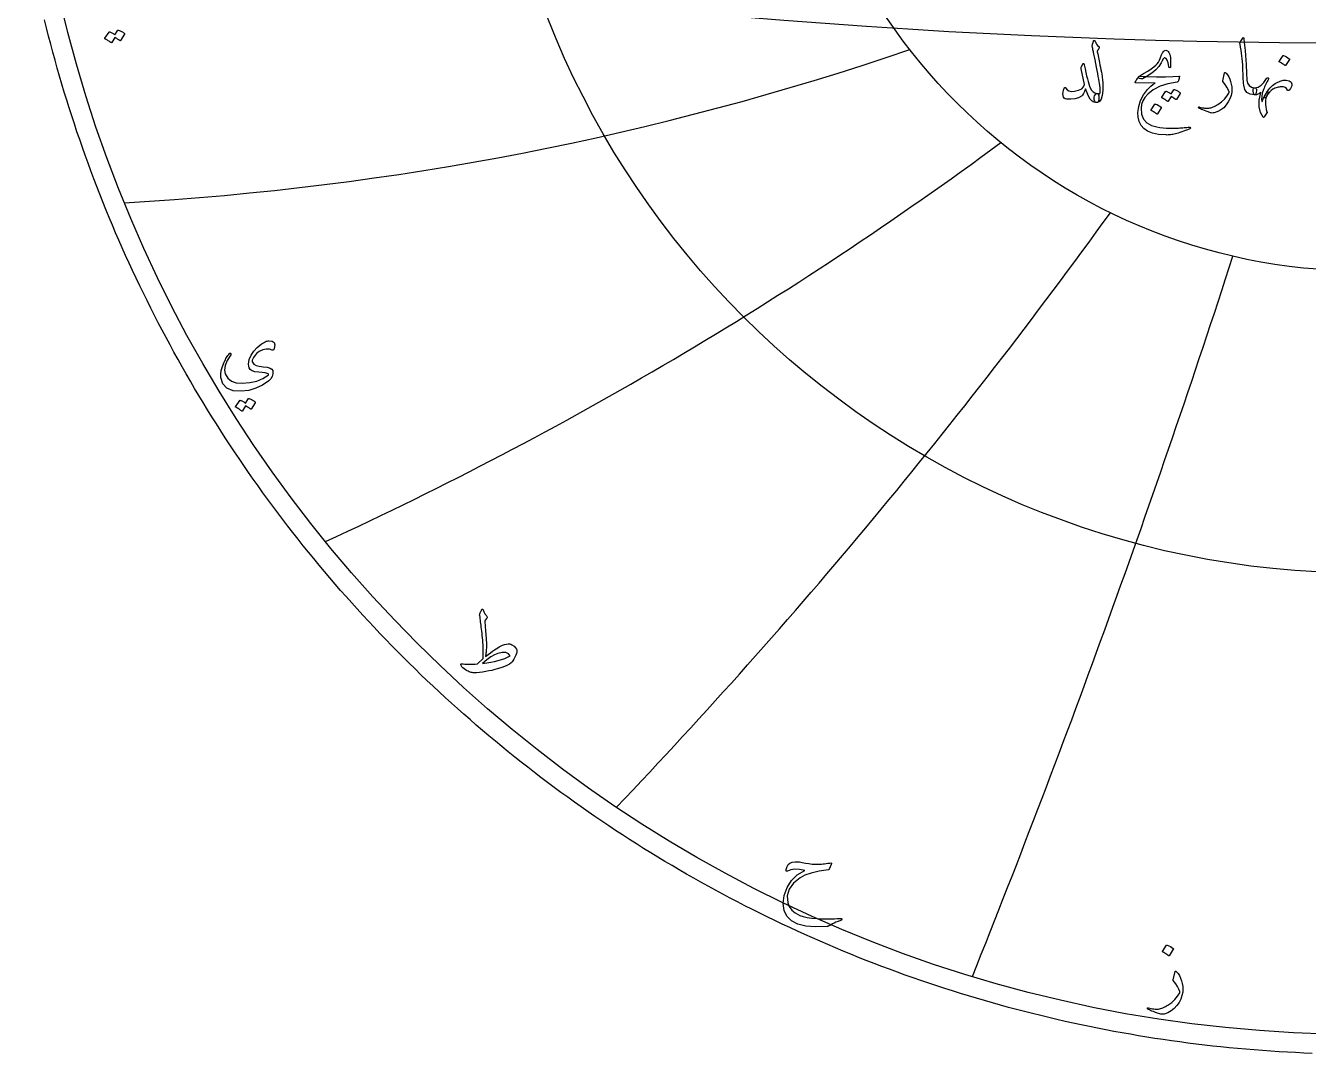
# Model space of a CAD drawing. Header units: millimetres. Extents: x -80 to 80, y -80 to 82.
# Drawn here: x -79.2 to -3.2, y -80.3 to -19.4 of the extents above; entities that cross this region are included whole.
import ezdxf

# ---------------------------------------------------------------- set-up
doc = ezdxf.new("R2010")
doc.units = ezdxf.units.MM
for name, color, linetype in [('CUT_OUTER', 1, 'Continuous'), ('ENGRAVE', 7, 'Continuous'), ('ENGRAVE_FINE', 8, 'Continuous'), ('TEXT', 5, 'Continuous')]:
    doc.layers.add(name, color=color, linetype=linetype)

msp = doc.modelspace()

# ---------------------------------------------------------------- linework, layer by layer
at = {"layer": 'CUT_OUTER'}
msp.add_lwpolyline([(-2.9582, -80.3155), (-3.4509, -80.2959), (-3.9436, -80.2732), (-4.436, -80.2475), (-4.9283, -80.2188), (-5.4205, -80.187), (-5.9124, -80.1522), (-6.4041, -80.1144), (-6.8955, -80.0736), (-7.3867, -80.0298), (-7.8776, -79.983), (-8.3683, -79.9332), (-8.8586, -79.8803), (-9.3485, -79.8244), (-9.8381, -79.7656), (-10.3274, -79.7037), (-10.8163, -79.6388), (-11.3047, -79.571), (-11.7927, -79.5001), (-12.2803, -79.4263), (-12.7674, -79.3494), (-13.2541, -79.2696), (-13.7402, -79.1868), (-14.2258, -79.101), (-14.7109, -79.0122), (-15.1954, -78.9204), (-15.6794, -78.8257), (-16.1628, -78.728), (-16.6455, -78.6274), (-17.1277, -78.5238), (-17.6092, -78.4172), (-18.09, -78.3077), (-18.5701, -78.1952), (-19.0496, -78.0798), (-19.5283, -77.9614), (-20.0063, -77.8401), (-20.4836, -77.7159), (-20.96, -77.5888), (-21.4357, -77.4587), (-21.9106, -77.3257), (-22.3846, -77.1898), (-22.8578, -77.051), (-23.3302, -76.9093), (-23.8016, -76.7647), (-24.2722, -76.6172), (-24.7419, -76.4668), (-25.2106, -76.3136), (-25.6784, -76.1575), (-26.1452, -75.9985), (-26.611, -75.8366), (-27.0758, -75.6719), (-27.5396, -75.5043), (-28.0024, -75.3339), (-28.4641, -75.1607), (-28.9248, -74.9846), (-29.3843, -74.8057), (-29.8428, -74.624), (-30.3001, -74.4395), (-30.7563, -74.2522), (-31.2113, -74.0621), (-31.6651, -73.8692), (-32.1178, -73.6735), (-32.5692, -73.475), (-33.0195, -73.2738), (-33.4684, -73.0698), (-33.9162, -72.8631), (-34.3626, -72.6536), (-34.8078, -72.4414), (-35.2516, -72.2265), (-35.6941, -72.0088), (-36.1353, -71.7884), (-36.5751, -71.5654), (-37.0135, -71.3396), (-37.4505, -71.1111), (-37.8862, -70.88), (-38.3204, -70.6462), (-38.7531, -70.4098), (-39.1844, -70.1706), (-39.6142, -69.9289), (-40.0426, -69.6845), (-40.4694, -69.4375), (-40.8947, -69.1879), (-41.3184, -68.9356), (-41.7406, -68.6808), (-42.1613, -68.4234), (-42.5803, -68.1634), (-42.9978, -67.9009), (-43.4136, -67.6358), (-43.8278, -67.3681), (-44.2403, -67.0979), (-44.6512, -66.8252), (-45.0604, -66.55), (-45.4679, -66.2722), (-45.8736, -65.992), (-46.2777, -65.7093), (-46.68, -65.4241), (-47.0806, -65.1364), (-47.4794, -64.8463), (-47.8764, -64.5538), (-48.2715, -64.2588), (-48.6649, -63.9614), (-49.0565, -63.6616), (-49.4462, -63.3594), (-49.834, -63.0548), (-50.22, -62.7479), (-50.604, -62.4385), (-50.9862, -62.1269), (-51.3664, -61.8128), (-51.7447, -61.4965), (-52.1211, -61.1778), (-52.4955, -60.8569), (-52.8679, -60.5336), (-53.2384, -60.2081), (-53.6068, -59.8803), (-53.9732, -59.5502), (-54.3376, -59.2179), (-54.6999, -58.8834), (-55.0602, -58.5467), (-55.4184, -58.2077), (-55.7745, -57.8666), (-56.1285, -57.5233), (-56.4804, -57.1778), (-56.8302, -56.8302), (-57.1778, -56.4804), (-57.5233, -56.1285), (-57.8666, -55.7745), (-58.2077, -55.4184), (-58.5467, -55.0602), (-58.8834, -54.6999), (-59.2179, -54.3376), (-59.5502, -53.9732), (-59.8803, -53.6068), (-60.2081, -53.2384), (-60.5336, -52.8679), (-60.8569, -52.4955), (-61.1778, -52.1211), (-61.4965, -51.7447), (-61.8128, -51.3664), (-62.1269, -50.9862), (-62.4385, -50.604), (-62.7479, -50.22), (-63.0548, -49.834), (-63.3594, -49.4462), (-63.6616, -49.0565), (-63.9614, -48.6649), (-64.2588, -48.2715), (-64.5538, -47.8764), (-64.8463, -47.4794), (-65.1364, -47.0806), (-65.4241, -46.68), (-65.7093, -46.2777), (-65.992, -45.8736), (-66.2722, -45.4679), (-66.55, -45.0604), (-66.8252, -44.6512), (-67.0979, -44.2403), (-67.3681, -43.8278), (-67.6358, -43.4136), (-67.9009, -42.9978), (-68.1634, -42.5803), (-68.4234, -42.1613), (-68.6808, -41.7406), (-68.9356, -41.3184), (-69.1879, -40.8947), (-69.4375, -40.4694), (-69.6845, -40.0426), (-69.9289, -39.6142), (-70.1706, -39.1844), (-70.4098, -38.7531), (-70.6462, -38.3204), (-70.88, -37.8862), (-71.1111, -37.4505), (-71.3396, -37.0135), (-71.5654, -36.5751), (-71.7884, -36.1353), (-72.0088, -35.6941), (-72.2265, -35.2516), (-72.4414, -34.8078), (-72.6536, -34.3626), (-72.8631, -33.9162), (-73.0698, -33.4684), (-73.2738, -33.0195), (-73.475, -32.5692), (-73.6735, -32.1178), (-73.8692, -31.6651), (-74.0621, -31.2113), (-74.2522, -30.7563), (-74.4395, -30.3001), (-74.624, -29.8428), (-74.8057, -29.3843), (-74.9846, -28.9248), (-75.1607, -28.4641), (-75.3339, -28.0024), (-75.5043, -27.5396), (-75.6719, -27.0758), (-75.8366, -26.611), (-75.9985, -26.1452), (-76.1575, -25.6784), (-76.3136, -25.2106), (-76.4668, -24.7419), (-76.6172, -24.2722), (-76.7647, -23.8016), (-76.9093, -23.3302), (-77.051, -22.8578), (-77.1898, -22.3846), (-77.3257, -21.9106), (-77.4587, -21.4357), (-77.5888, -20.96), (-77.7159, -20.4836), (-77.8401, -20.0063), (-77.9614, -19.5283), (-78.0798, -19.0496)], dxfattribs=at)
at = {"layer": 'ENGRAVE'}
for radius in [79.2, 51.8435, 33.9362]:
    msp.add_circle((0, 0), radius, dxfattribs=at)
for centre, radius, start, end in [((-83.0596, 143.8634), 174.021, 273.200226, 288.860771), ((-156.4052, 156.4052), 227.1848, 294.709191, 306.454599), ((-287.0552, 165.7314), 335.4927, 316.377737, 324.208009), ((-639.9634, 171.4777), 664.5641, 338.1594718, 342.074608)]:
    msp.add_arc(centre, radius, start, end, dxfattribs=at)
at = {"layer": 'ENGRAVE_FINE'}
msp.add_arc((0, 413.6059), 434.0276, 259.637891, 280.362109, dxfattribs=at)
at = {"layer": 'TEXT'}
for points in [[(-73.7406, -19.6626), (-73.7343, -19.6563), (-73.7256, -19.6526), (-73.7144, -19.6513), (-73.7006, -19.6526), (-73.6514, -19.671), (-73.6038, -19.6913), (-73.5578, -19.7135), (-73.5133, -19.7375), (-73.47, -19.7638), (-73.4277, -19.7925), (-73.3863, -19.8237), (-73.3459, -19.8574), (-73.3381, -19.8677), (-73.3346, -19.8787), (-73.3356, -19.8902), (-73.3409, -19.9024), (-73.5807, -20.2821), (-73.5873, -20.2871), (-73.5969, -20.2871), (-73.6097, -20.2821), (-73.6257, -20.2721), (-73.6366, -20.2629), (-73.6544, -20.2503), (-73.6791, -20.2342), (-73.7106, -20.2147), (-73.7493, -20.1914), (-73.7955, -20.1641), (-73.8492, -20.1327), (-73.9104, -20.0973), (-74.1003, -20.392), (-74.109, -20.4011), (-74.1203, -20.4033), (-74.134, -20.3986), (-74.1503, -20.387), (-74.1643, -20.377), (-74.1865, -20.362), (-74.2168, -20.3421), (-74.2552, -20.3171), (-74.3023, -20.2871), (-74.3589, -20.2521), (-74.4247, -20.2122), (-74.5, -20.1672), (-74.5078, -20.1597), (-74.5112, -20.1522), (-74.5103, -20.1447), (-74.505, -20.1372), (-74.2602, -19.7725), (-74.2539, -19.7663), (-74.2452, -19.7625), (-74.2339, -19.7613), (-74.2202, -19.7625), (-74.1784, -19.7761), (-74.1378, -19.7919), (-74.0984, -19.8098), (-74.0603, -19.83), (-74.0235, -19.852), (-73.9879, -19.8755), (-73.9535, -19.9007), (-73.9204, -19.9274)], [(-15.9298, -20.3189), (-15.9214, -20.2964), (-15.9099, -20.2803), (-15.8956, -20.2706), (-15.8783, -20.2674), (-15.8628, -20.2701), (-15.849, -20.278), (-15.837, -20.2911), (-15.8268, -20.3096), (-15.7852, -20.4047), (-15.7355, -20.4887), (-15.6775, -20.5616), (-15.6113, -20.6234), (-15.5897, -20.6506), (-15.5809, -20.6808), (-15.585, -20.7138), (-15.602, -20.7499), (-15.6138, -20.7686), (-15.626, -20.7873), (-15.6384, -20.8061), (-15.6512, -20.8248), (-15.6639, -20.8435), (-15.6763, -20.8623), (-15.6885, -20.881), (-15.7003, -20.8997), (-15.6977, -20.9451), (-15.6757, -21.0719), (-15.6345, -21.28), (-15.5739, -21.5695), (-15.5402, -21.7286), (-15.5095, -21.8781), (-15.4817, -22.0179), (-15.4568, -22.148), (-15.4351, -22.2682), (-15.417, -22.3781), (-15.4023, -22.4778), (-15.3912, -22.5672), (-15.3827, -22.6515), (-15.376, -22.7358), (-15.371, -22.8201), (-15.3678, -22.9044), (-15.3663, -22.989), (-15.3666, -23.0742), (-15.3687, -23.16), (-15.3725, -23.2464), (-15.405, -23.5359), (-15.4697, -23.7487), (-15.5666, -23.8848), (-15.6957, -23.9443), (-15.7595, -23.946), (-15.8104, -23.9279), (-15.8485, -23.8898), (-15.8736, -23.8318), (-15.8865, -23.7636), (-15.8877, -23.6948), (-15.8772, -23.6255), (-15.8549, -23.5555), (-15.825, -23.4908), (-15.7917, -23.4466), (-15.7548, -23.4229), (-15.7144, -23.4197), (-15.6832, -23.4219), (-15.6553, -23.4238), (-15.6305, -23.4254), (-15.609, -23.4267), (-15.5904, -23.4271), (-15.5745, -23.4261), (-15.5611, -23.4236), (-15.5505, -23.4197), (-15.5294, -23.35), (-15.5223, -23.244), (-15.5294, -23.1017), (-15.5505, -22.9232), (-15.5666, -22.8171), (-15.5868, -22.6954), (-15.611, -22.5583), (-15.6394, -22.4056), (-15.6716, -22.2371), (-15.7074, -22.0526), (-15.7466, -21.8519), (-15.7893, -21.6351), (-15.8315, -21.4232), (-15.869, -21.237), (-15.9017, -21.0766), (-15.9298, -20.9419), (-15.953, -20.833), (-15.9708, -20.7499), (-15.9834, -20.6925), (-15.9907, -20.6609), (-15.9969, -20.6196), (-15.9966, -20.5754), (-15.9899, -20.5282), (-15.9767, -20.4782), (-15.9678, -20.4532), (-15.9597, -20.4296), (-15.9525, -20.4075), (-15.9462, -20.3869), (-15.9408, -20.3677), (-15.9363, -20.35), (-15.9326, -20.3337), (-15.9298, -20.3189)], [(-7.0773, -20.1269), (-7.0683, -20.1128), (-7.0598, -20.1035), (-7.0519, -20.0988), (-7.0445, -20.0988), (-7.0334, -20.1049), (-7.0235, -20.1234), (-7.0147, -20.1541), (-7.0071, -20.1972), (-6.9684, -20.547), (-6.9368, -20.8705), (-6.9122, -21.1676), (-6.8947, -21.4384), (-6.8834, -21.6699), (-6.873, -21.8775), (-6.8635, -22.061), (-6.8548, -22.2206), (-6.8474, -22.3561), (-6.8414, -22.4677), (-6.8368, -22.5552), (-6.8338, -22.6187), (-6.7922, -22.809), (-6.7003, -22.9489), (-6.558, -23.0385), (-6.3654, -23.0777), (-6.3118, -23.0918), (-6.2776, -23.1246), (-6.2626, -23.1761), (-6.267, -23.2464), (-6.289, -23.357), (-6.3127, -23.4361), (-6.3382, -23.4835), (-6.3654, -23.4993), (-6.6365, -23.4636), (-6.8361, -23.3564), (-6.9643, -23.1779), (-7.0211, -22.9279), (-7.0301, -22.8083), (-7.0381, -22.6884), (-7.0453, -22.5682), (-7.0516, -22.4478), (-7.0573, -22.327), (-7.0627, -22.206), (-7.0678, -22.0846), (-7.0726, -21.963), (-7.0814, -21.731), (-7.0937, -21.5221), (-7.1095, -21.3364), (-7.1289, -21.1737), (-7.1517, -21.0176), (-7.178, -20.8511), (-7.2079, -20.6745), (-7.2413, -20.4876), (-7.2457, -20.4539), (-7.2448, -20.4232), (-7.2386, -20.3953), (-7.2272, -20.3705)], [(-13.2928, -22.4876), (-13.265, -22.4549), (-13.2331, -22.4226), (-13.1971, -22.3905), (-13.157, -22.3588), (-13.1128, -22.327), (-13.0645, -22.2949), (-13.0121, -22.2626), (-12.9556, -22.23), (-12.705, -22.0818), (-12.5013, -21.9513), (-12.3443, -21.8383), (-12.2343, -21.7428), (-12.1491, -21.6489), (-12.0762, -21.5496), (-12.0156, -21.4451), (-11.9673, -21.3353), (-11.9464, -21.2804), (-11.9257, -21.2282), (-11.9054, -21.1786), (-11.8853, -21.1316), (-11.8659, -21.0878), (-11.8473, -21.0479), (-11.8296, -21.0117), (-11.8127, -20.9794), (-11.7755, -20.924), (-11.7343, -20.8845), (-11.6889, -20.8608), (-11.6394, -20.8529), (-11.5911, -20.8608), (-11.5446, -20.8845), (-11.4998, -20.924), (-11.4567, -20.9794), (-11.4032, -21.1058), (-11.3689, -21.2885), (-11.354, -21.5274), (-11.3584, -21.8225), (-11.3613, -21.8491), (-11.3701, -21.8681), (-11.3847, -21.8795), (-11.4052, -21.8834), (-11.4263, -21.8793), (-11.4427, -21.867), (-11.4544, -21.8465), (-11.4614, -21.8178), (-11.4974, -21.5924), (-11.5493, -21.4314), (-11.6169, -21.3348), (-11.7003, -21.3026), (-11.7217, -21.3064), (-11.7436, -21.3178), (-11.7662, -21.3368), (-11.7893, -21.3634), (-11.7995, -21.3794), (-11.8116, -21.3992), (-11.8253, -21.4227), (-11.8408, -21.4501), (-11.8581, -21.4813), (-11.8771, -21.5163), (-11.8979, -21.555), (-11.9205, -21.5976), (-12.0545, -21.8172), (-12.2366, -22.0215), (-12.4667, -22.2106), (-12.7448, -22.3845), (-12.7477, -22.3863), (-12.7565, -22.3916), (-12.7712, -22.4003), (-12.7917, -22.4126), (-12.818, -22.4284), (-12.8502, -22.4478), (-12.8883, -22.4706), (-12.9322, -22.4969), (-13.025, -22.5385), (-13.116, -22.5508), (-13.2053, -22.5338), (-13.2928, -22.4876)], [(-4.6932, -21.1667), (-4.6874, -21.1609), (-4.6792, -21.1574), (-4.6686, -21.1562), (-4.6558, -21.1574), (-4.5647, -21.1942), (-4.479, -21.2393), (-4.3984, -21.2926), (-4.3232, -21.3541), (-4.3159, -21.3634), (-4.3127, -21.3728), (-4.3136, -21.3822), (-4.3185, -21.3915), (-4.5387, -21.7475), (-4.5469, -21.756), (-4.5574, -21.7581), (-4.5703, -21.7537), (-4.5855, -21.7428), (-4.5987, -21.7335), (-4.6195, -21.7194), (-4.6479, -21.7007), (-4.6839, -21.6773), (-4.7281, -21.6492), (-4.7811, -21.6164), (-4.8428, -21.5789), (-4.9134, -21.5367), (-4.9227, -21.5297), (-4.9274, -21.5227), (-4.9274, -21.5157), (-4.9227, -21.5086)], [(-15.7003, -23.9489), (-15.7949, -23.9434), (-15.8772, -23.9267), (-15.9471, -23.8989), (-16.0048, -23.8599), (-16.1116, -23.7426), (-16.212, -23.5824), (-16.306, -23.3796), (-16.3935, -23.1339), (-16.4541, -23.2909), (-16.5142, -23.415), (-16.5736, -23.5063), (-16.6324, -23.5649), (-16.8151, -23.6623), (-17.0259, -23.7253), (-17.2647, -23.7537), (-17.5317, -23.7475), (-17.6073, -23.7294), (-17.6652, -23.689), (-17.7056, -23.6263), (-17.7285, -23.5414), (-17.7346, -23.4416), (-17.7249, -23.3342), (-17.6995, -23.2191), (-17.6582, -23.0965), (-17.65, -23.0798), (-17.6395, -23.0672), (-17.6266, -23.0587), (-17.6114, -23.0543), (-17.592, -23.0549), (-17.5762, -23.0613), (-17.5639, -23.0736), (-17.5551, -23.0918), (-17.4834, -23.1969), (-17.376, -23.2639), (-17.2328, -23.2929), (-17.054, -23.2838), (-16.8057, -23.2267), (-16.6231, -23.1398), (-16.506, -23.023), (-16.4544, -22.8763), (-16.6465, -21.9583), (-16.6529, -21.9161), (-16.6535, -21.8787), (-16.6482, -21.8459), (-16.6371, -21.8178), (-16.5575, -21.6773), (-16.5461, -21.6588), (-16.5352, -21.6456), (-16.525, -21.6377), (-16.5153, -21.6351), (-16.5022, -21.6421), (-16.4907, -21.6585), (-16.4811, -21.6843), (-16.4732, -21.7194), (-16.4265, -21.9538), (-16.3801, -22.1697), (-16.334, -22.3671), (-16.2882, -22.5461), (-16.2432, -22.7067), (-16.1998, -22.8488), (-16.1577, -22.9725), (-16.1172, -23.0777), (-16.0426, -23.2133), (-15.9498, -23.3154), (-15.8388, -23.3842), (-15.7097, -23.4197), (-15.6734, -23.432), (-15.6441, -23.4595), (-15.6219, -23.5022), (-15.6067, -23.5602), (-15.6026, -23.5908), (-15.5996, -23.6217), (-15.5979, -23.6528), (-15.5973, -23.6843), (-15.5985, -23.7161), (-15.602, -23.7481), (-15.6078, -23.7805), (-15.616, -23.8131), (-15.6353, -23.8725), (-15.6558, -23.915), (-15.6775, -23.9404), (-15.7003, -23.9489)], [(-12.787, -22.4079), (-12.186, -22.429), (-11.6664, -22.4314), (-11.2281, -22.415), (-10.8713, -22.3798), (-10.8603, -22.3785), (-10.8508, -22.3793), (-10.8427, -22.382), (-10.8361, -22.3869), (-10.8313, -22.3935), (-10.8285, -22.4015), (-10.8278, -22.411), (-10.8291, -22.422), (-10.8383, -22.4647), (-10.8473, -22.504), (-10.8559, -22.5397), (-10.8642, -22.5719), (-10.8723, -22.6006), (-10.88, -22.6257), (-10.8875, -22.6474), (-10.8947, -22.6656), (-10.9099, -22.6945), (-10.9275, -22.7159), (-10.9474, -22.7297), (-10.9696, -22.7358), (-11.5106, -22.8339), (-11.9813, -22.9876), (-12.3818, -23.1969), (-12.712, -23.4618), (-12.8789, -23.6524), (-13.0001, -23.8541), (-13.0756, -24.0669), (-13.1055, -24.2909), (-13.0768, -24.6424), (-12.9626, -24.929), (-12.763, -25.1506), (-12.4778, -25.3073), (-12.33, -25.3547), (-12.1675, -25.3939), (-11.9904, -25.4249), (-11.7987, -25.4478), (-11.5926, -25.4627), (-11.3724, -25.47), (-11.1382, -25.4697), (-10.89, -25.4618), (-10.8017, -25.4569), (-10.7149, -25.4513), (-10.6296, -25.4451), (-10.5457, -25.4384), (-10.4639, -25.4311), (-10.3847, -25.4232), (-10.3082, -25.4147), (-10.2343, -25.4056), (-10.2117, -25.4045), (-10.1956, -25.4103), (-10.186, -25.4232), (-10.1827, -25.4431), (-10.1845, -25.4662), (-10.1898, -25.4841), (-10.1985, -25.4967), (-10.2108, -25.504), (-10.3432, -25.5599), (-10.4685, -25.6105), (-10.5867, -25.6559), (-10.698, -25.696), (-10.8019, -25.7312), (-10.8982, -25.7616), (-10.9869, -25.7874), (-11.068, -25.8084), (-11.1442, -25.824), (-11.2185, -25.8377), (-11.2906, -25.8497), (-11.3607, -25.86), (-11.4291, -25.8679), (-11.496, -25.8728), (-11.5614, -25.8749), (-11.6254, -25.874), (-12.0621, -25.8401), (-12.4263, -25.7663), (-12.7179, -25.6527), (-12.9369, -25.4993), (-13.0976, -25.3076), (-13.2097, -25.0836), (-13.2732, -24.8275), (-13.2881, -24.5391), (-13.2422, -24.1814), (-13.1324, -23.8342), (-12.9588, -23.4975), (-12.7214, -23.1714), (-12.6286, -23.0728), (-12.5235, -22.9782), (-12.4061, -22.8877), (-12.2764, -22.8014), (-13.4099, -22.792), (-13.4371, -22.7803), (-13.4486, -22.7592), (-13.4442, -22.7288), (-13.424, -22.689), (-13.3859, -22.631), (-13.3514, -22.5789), (-13.3203, -22.5327), (-13.2928, -22.4923), (-13.2688, -22.458), (-13.2483, -22.4302), (-13.2314, -22.4088), (-13.2179, -22.3939), (-13.1874, -22.3913), (-13.1055, -22.3927), (-12.972, -22.3983), (-12.787, -22.4079)], [(-8.1546, -22.1925), (-8.152, -22.184), (-8.1488, -22.1773), (-8.145, -22.1723), (-8.1406, -22.1691), (-8.1274, -22.1679), (-8.1113, -22.1738), (-8.0923, -22.1866), (-8.0703, -22.2065), (-7.9848, -22.3081), (-7.9111, -22.4255), (-7.849, -22.5587), (-7.7986, -22.7077), (-7.7594, -22.8681), (-7.7354, -23.0262), (-7.7266, -23.182), (-7.7331, -23.3354), (-7.7746, -23.5373), (-7.8431, -23.7311), (-7.9386, -23.9167), (-8.0609, -24.0941), (-8.2073, -24.2549), (-8.3748, -24.3857), (-8.5633, -24.4867), (-8.7729, -24.5578), (-8.8291, -24.5698), (-8.8853, -24.5731), (-8.9415, -24.5675), (-8.9977, -24.5532), (-9.1273, -24.5079), (-9.2442, -24.4659), (-9.3486, -24.4271), (-9.4403, -24.3916), (-9.5192, -24.3592), (-9.585, -24.3301), (-9.6375, -24.3042), (-9.6769, -24.2815), (-9.6851, -24.2745), (-9.6909, -24.2674), (-9.6944, -24.2604), (-9.6956, -24.2534), (-9.6947, -24.2443), (-9.6921, -24.2358), (-9.6877, -24.2279), (-9.6816, -24.2206), (-9.6737, -24.215), (-9.664, -24.2124), (-9.6526, -24.2127), (-9.6394, -24.2159), (-9.5592, -24.2374), (-9.4825, -24.2551), (-9.4093, -24.2691), (-9.3396, -24.2792), (-9.2729, -24.2854), (-9.2085, -24.2879), (-9.1464, -24.2866), (-9.0867, -24.2815), (-9.0271, -24.272), (-8.9655, -24.2575), (-8.9018, -24.238), (-8.8361, -24.2136), (-8.7684, -24.1839), (-8.6985, -24.1486), (-8.6267, -24.1078), (-8.5527, -24.0614), (-8.3452, -23.9121), (-8.1675, -23.7499), (-8.0197, -23.5748), (-7.9017, -23.3869), (-7.8941, -23.3717), (-7.89, -23.3541), (-7.8894, -23.3342), (-7.8923, -23.3119), (-7.9415, -23.1805), (-8.0188, -23.0344), (-8.1242, -22.8737), (-8.2577, -22.6983), (-8.2635, -22.6872), (-8.267, -22.6773), (-8.2682, -22.6685), (-8.267, -22.6609)], [(-5.616, -23.4618), (-5.6675, -23.5725), (-5.705, -23.689), (-5.7284, -23.8114), (-5.7377, -23.9396), (-5.7336, -24.0731), (-5.7167, -24.2112), (-5.6868, -24.3541), (-5.6441, -24.5016), (-5.6388, -24.5212), (-5.637, -24.5379), (-5.6388, -24.5517), (-5.6441, -24.5625), (-5.8127, -24.8014), (-5.8282, -24.8187), (-5.842, -24.8283), (-5.854, -24.8304), (-5.8642, -24.8248), (-6.0246, -24.5499), (-6.1031, -24.2124), (-6.0996, -23.8122), (-6.0141, -23.3494), (-6.0958, -23.415), (-6.1815, -23.4618), (-6.2714, -23.4899), (-6.3654, -23.4993), (-6.3856, -23.4931), (-6.404, -23.4747), (-6.4207, -23.444), (-6.4356, -23.4009), (-6.4441, -23.375), (-6.4509, -23.3488), (-6.4558, -23.3223), (-6.4591, -23.2955), (-6.4614, -23.2688), (-6.4637, -23.2423), (-6.4661, -23.2161), (-6.4684, -23.1902), (-6.4655, -23.1427), (-6.4473, -23.1082), (-6.414, -23.0865), (-6.3654, -23.0777), (-6.1742, -23.035), (-5.9942, -22.9302), (-5.8253, -22.7633), (-5.6675, -22.5344), (-5.6461, -22.5054), (-5.6242, -22.4887), (-5.6016, -22.4844), (-5.5785, -22.4923), (-5.5615, -22.5072), (-5.5527, -22.5239), (-5.5521, -22.5423), (-5.5598, -22.5625), (-5.6012, -22.6357), (-5.6411, -22.7101), (-5.6796, -22.7856), (-5.7167, -22.8623), (-5.7522, -22.9402), (-5.7863, -23.0192), (-5.819, -23.0994), (-5.8502, -23.1808), (-5.9192, -23.4024), (-5.9579, -23.5941), (-5.9661, -23.756), (-5.9438, -23.888), (-5.9418, -23.8921), (-5.9403, -23.8951), (-5.9394, -23.8968), (-5.9391, -23.8974), (-5.9389, -23.8968), (-5.938, -23.8951), (-5.9365, -23.8921), (-5.9345, -23.888), (-5.9059, -23.8209), (-5.8765, -23.7551), (-5.8462, -23.6909), (-5.815, -23.6281), (-5.7827, -23.5665), (-5.7489, -23.5057), (-5.7136, -23.4459), (-5.6769, -23.3869), (-5.6502, -23.3459), (-5.6265, -23.3213), (-5.6057, -23.3131), (-5.5879, -23.3213), (-5.5791, -23.3389), (-5.5808, -23.3681), (-5.5931, -23.4091), (-5.616, -23.4618)], [(-4.4356, -23.2089), (-4.4962, -23.114), (-4.575, -23.0496), (-4.6719, -23.0157), (-4.7869, -23.0122), (-4.8522, -23.0205), (-4.9169, -23.0315), (-4.981, -23.0451), (-5.0445, -23.0613), (-5.1075, -23.0808), (-5.1698, -23.1041), (-5.2316, -23.1312), (-5.2928, -23.162), (-5.3976, -23.2323), (-5.4965, -23.3307), (-5.5896, -23.4571), (-5.6769, -23.6117), (-5.7017, -23.6465), (-5.7249, -23.6667), (-5.7462, -23.6723), (-5.7658, -23.6632), (-5.7822, -23.6451), (-5.7893, -23.6234), (-5.7869, -23.5982), (-5.7752, -23.5695), (-5.7574, -23.5318), (-5.7413, -23.4981), (-5.7269, -23.4685), (-5.7143, -23.4431), (-5.7032, -23.4214), (-5.6932, -23.4033), (-5.6845, -23.3886), (-5.6769, -23.3775), (-5.6081, -23.2739), (-5.5375, -23.1784), (-5.4652, -23.0912), (-5.3911, -23.0122), (-5.3153, -22.941), (-5.2377, -22.8775), (-5.1584, -22.8216), (-5.0773, -22.7733), (-4.8692, -22.6787), (-4.6757, -22.6293), (-4.4968, -22.6249), (-4.3326, -22.6656), (-4.2626, -22.701), (-4.212, -22.7464), (-4.1806, -22.8017), (-4.1686, -22.867), (-4.1757, -22.956), (-4.2014, -23.0403), (-4.2459, -23.1199), (-4.3092, -23.1948), (-4.3504, -23.2273), (-4.3853, -23.2405), (-4.4137, -23.2344), (-4.4356, -23.2089)], [(-11.1617, -23.1902), (-11.1558, -23.1843), (-11.1476, -23.1808), (-11.1371, -23.1796), (-11.1242, -23.1808), (-11.0781, -23.1981), (-11.0334, -23.2171), (-10.9903, -23.2379), (-10.9485, -23.2604), (-10.908, -23.285), (-10.8683, -23.3119), (-10.8295, -23.3412), (-10.7916, -23.3728), (-10.7843, -23.3825), (-10.7811, -23.3927), (-10.782, -23.4036), (-10.787, -23.415), (-11.0118, -23.771), (-11.0179, -23.7756), (-11.027, -23.7756), (-11.039, -23.771), (-11.0539, -23.7616), (-11.0642, -23.7529), (-11.0809, -23.7411), (-11.104, -23.726), (-11.1336, -23.7077), (-11.1699, -23.6859), (-11.2132, -23.6603), (-11.2635, -23.6309), (-11.3209, -23.5976), (-11.4989, -23.874), (-11.5071, -23.8825), (-11.5176, -23.8845), (-11.5305, -23.8801), (-11.5457, -23.8693), (-11.5589, -23.8599), (-11.5797, -23.8459), (-11.6081, -23.8272), (-11.6441, -23.8037), (-11.6883, -23.7756), (-11.7413, -23.7428), (-11.8031, -23.7054), (-11.8736, -23.6632), (-11.8809, -23.6562), (-11.8842, -23.6492), (-11.8833, -23.6421), (-11.8783, -23.6351), (-11.6488, -23.2932), (-11.6429, -23.2873), (-11.6347, -23.2838), (-11.6242, -23.2827), (-11.6113, -23.2838), (-11.5721, -23.2966), (-11.534, -23.3113), (-11.4971, -23.3282), (-11.4614, -23.3471), (-11.4269, -23.3677), (-11.3935, -23.3898), (-11.3613, -23.4134), (-11.3303, -23.4384)], [(-12.2858, -24.0473), (-12.2799, -24.0414), (-12.2717, -24.0379), (-12.2612, -24.0368), (-12.2483, -24.0379), (-12.1573, -24.0748), (-12.0715, -24.1199), (-11.991, -24.1732), (-11.9158, -24.2347), (-11.9084, -24.244), (-11.9052, -24.2534), (-11.9061, -24.2628), (-11.9111, -24.2721), (-12.1312, -24.6281), (-12.1394, -24.6366), (-12.15, -24.6386), (-12.1628, -24.6342), (-12.1781, -24.6234), (-12.1912, -24.614), (-12.212, -24.6), (-12.2404, -24.5813), (-12.2764, -24.5578), (-12.3206, -24.5297), (-12.3736, -24.497), (-12.4354, -24.4595), (-12.5059, -24.4173), (-12.5153, -24.4103), (-12.52, -24.4033), (-12.52, -24.3962), (-12.5153, -24.3892)], [(-64.5966, -38.6221), (-64.7584, -38.5681), (-64.9389, -38.5659), (-65.1381, -38.6156), (-65.356, -38.7171), (-65.4944, -38.8139), (-65.6096, -38.9294), (-65.7017, -39.0637), (-65.7707, -39.2167), (-65.7776, -39.2473), (-65.7782, -39.2791), (-65.7726, -39.3122), (-65.7607, -39.3466), (-65.6814, -39.4534), (-65.5484, -39.5339), (-65.3617, -39.5883), (-65.1212, -39.6164), (-64.8839, -39.6417), (-64.7115, -39.6876), (-64.6041, -39.7541), (-64.5616, -39.8412), (-64.557, -40.0236), (-64.5929, -40.1859), (-64.6694, -40.3283), (-64.7865, -40.4507), (-65.1584, -40.7046), (-65.5546, -40.8916), (-65.9752, -41.0119), (-66.4202, -41.0653), (-66.9061, -41.0315), (-67.2695, -40.8854), (-67.5106, -40.6268), (-67.6293, -40.2559), (-67.6361, -40.0523), (-67.6068, -39.8312), (-67.5412, -39.5926), (-67.4394, -39.3366), (-67.404, -39.2654), (-67.3676, -39.1967), (-67.3303, -39.1305), (-67.292, -39.0668), (-67.2525, -39.0053), (-67.2115, -38.9456), (-67.1688, -38.8879), (-67.1247, -38.832), (-67.1009, -38.8089), (-67.0797, -38.7995), (-67.061, -38.8039), (-67.0447, -38.822), (-67.0357, -38.8445), (-67.0335, -38.867), (-67.0382, -38.8894), (-67.0497, -38.9119), (-67.2552, -39.2429), (-67.377, -39.5414), (-67.4151, -39.8075), (-67.3695, -40.041), (-67.2227, -40.2871), (-67.0073, -40.4607), (-66.7231, -40.5619), (-66.3702, -40.5906), (-65.9181, -40.5547), (-65.5109, -40.462), (-65.1487, -40.3124), (-64.8314, -40.106), (-64.8124, -40.0885), (-64.8052, -40.071), (-64.8099, -40.0535), (-64.8264, -40.0361), (-64.8936, -40.0036), (-65.01, -39.9761), (-65.1759, -39.9536), (-65.391, -39.9361), (-65.6099, -39.9093), (-65.777, -39.8587), (-65.8922, -39.7844), (-65.9556, -39.6863), (-65.9849, -39.5711), (-65.993, -39.4503), (-65.9799, -39.3238), (-65.9456, -39.1917), (-65.8341, -38.9322), (-65.6795, -38.6933), (-65.4819, -38.4751), (-65.2411, -38.2774), (-65.1771, -38.2306), (-65.115, -38.19), (-65.0547, -38.1556), (-64.9963, -38.1275), (-64.9401, -38.1054), (-64.8864, -38.0888), (-64.8352, -38.0779), (-64.7865, -38.0726), (-64.596, -38.0904), (-64.4792, -38.1737), (-64.4361, -38.3227), (-64.4667, -38.5372), (-64.4898, -38.595), (-64.5192, -38.6284), (-64.5548, -38.6374), (-64.5966, -38.6221)], [(-65.9955, -41.5049), (-65.9893, -41.4987), (-65.9805, -41.4949), (-65.9693, -41.4937), (-65.9556, -41.4949), (-65.9064, -41.5133), (-65.8588, -41.5336), (-65.8127, -41.5558), (-65.7682, -41.5799), (-65.725, -41.6061), (-65.6827, -41.6348), (-65.6413, -41.666), (-65.6008, -41.6998), (-65.593, -41.7101), (-65.5896, -41.721), (-65.5905, -41.7326), (-65.5958, -41.7447), (-65.8357, -42.1244), (-65.8422, -42.1294), (-65.8519, -42.1294), (-65.8647, -42.1244), (-65.8806, -42.1144), (-65.8916, -42.1052), (-65.9094, -42.0926), (-65.934, -42.0765), (-65.9656, -42.057), (-66.0043, -42.0337), (-66.0505, -42.0064), (-66.1042, -41.975), (-66.1654, -41.9396), (-66.3553, -42.2343), (-66.364, -42.2434), (-66.3752, -42.2456), (-66.389, -42.2409), (-66.4052, -42.2294), (-66.4193, -42.2194), (-66.4414, -42.2044), (-66.4717, -42.1844), (-66.5101, -42.1594), (-66.5573, -42.1294), (-66.6138, -42.0945), (-66.6797, -42.0545), (-66.7549, -42.0095), (-66.7628, -42.002), (-66.7662, -41.9945), (-66.7653, -41.987), (-66.7599, -41.9795), (-66.5151, -41.6148), (-66.5089, -41.6086), (-66.5001, -41.6048), (-66.4889, -41.6036), (-66.4752, -41.6048), (-66.4333, -41.6184), (-66.3927, -41.6342), (-66.3534, -41.6521), (-66.3153, -41.6723), (-66.2784, -41.6943), (-66.2428, -41.7179), (-66.2085, -41.743), (-66.1754, -41.7697)], [(-52.2904, -54.2638), (-52.2667, -54.2095), (-52.2454, -54.1614), (-52.2267, -54.1196), (-52.2105, -54.084), (-52.197, -54.0549), (-52.1867, -54.0328), (-52.1796, -54.0175), (-52.1755, -54.009), (-52.1671, -53.9981), (-52.1568, -53.9903), (-52.1446, -53.9856), (-52.1305, -53.984), (-52.119, -53.9859), (-52.1093, -53.9915), (-52.1015, -54.0009), (-52.0956, -54.014), (-52.0693, -54.0777), (-52.0456, -54.1339), (-52.0244, -54.1826), (-52.0056, -54.2239), (-51.9949, -54.242), (-51.9825, -54.2613), (-51.9686, -54.2819), (-51.9532, -54.3038), (-51.9358, -54.3269), (-51.9163, -54.3513), (-51.8946, -54.3769), (-51.8707, -54.4037), (-51.8557, -54.4309), (-51.8508, -54.4574), (-51.8557, -54.4833), (-51.8707, -54.5086), (-51.9657, -54.6335), (-51.9785, -54.6538), (-51.9869, -54.6748), (-51.991, -54.6963), (-51.9906, -54.7185), (-51.9419, -55.2684), (-51.9107, -55.714), (-51.897, -56.0552), (-51.9007, -56.2923), (-51.9059, -56.3808), (-51.9113, -56.4615), (-51.9171, -56.5344), (-51.9232, -56.5995), (-51.9296, -56.6571), (-51.9363, -56.7076), (-51.9433, -56.7508), (-51.9507, -56.7869), (-51.8013, -56.6726), (-51.6628, -56.5695), (-51.5352, -56.4777), (-51.4186, -56.3972), (-51.3132, -56.3275), (-51.2194, -56.2685), (-51.1371, -56.2201), (-51.0664, -56.1823), (-50.9405, -56.1261), (-50.8228, -56.0824), (-50.7132, -56.0512), (-50.6117, -56.0325), (-50.558, -56.0309), (-50.5018, -56.0412), (-50.4431, -56.0634), (-50.3819, -56.0974), (-50.2607, -56.1833), (-50.1721, -56.266), (-50.1158, -56.3456), (-50.0921, -56.4222), (-50.0937, -56.5074), (-50.1133, -56.6033), (-50.1511, -56.7097), (-50.207, -56.8268), (-50.2695, -56.9421), (-50.3269, -57.0379), (-50.3794, -57.1144), (-50.4269, -57.1716), (-50.5243, -57.2437), (-50.6917, -57.3252), (-50.929, -57.4161), (-51.2362, -57.5163), (-51.4075, -57.566), (-51.5816, -57.61), (-51.7585, -57.6484), (-51.9382, -57.6812), (-52.1201, -57.7087), (-52.3035, -57.7311), (-52.4885, -57.7486), (-52.6751, -57.7611), (-52.7433, -57.7474), (-52.8081, -57.7311), (-52.8695, -57.7124), (-52.9274, -57.6912), (-52.9825, -57.6674), (-53.0355, -57.6412), (-53.0862, -57.6125), (-53.1348, -57.5813), (-53.22, -57.5188), (-53.2909, -57.4564), (-53.3474, -57.3939), (-53.3896, -57.3314), (-53.4127, -57.2796), (-53.417, -57.244), (-53.4027, -57.2247), (-53.3696, -57.2215), (-53.2761, -57.2326), (-53.1754, -57.2409), (-53.0675, -57.2464), (-52.9524, -57.249), (-52.8302, -57.2489), (-52.7007, -57.2459), (-52.5641, -57.2401), (-52.4203, -57.2315), (-52.0906, -56.9068), (-52.0845, -56.7763), (-52.0812, -56.6445), (-52.0807, -56.5115), (-52.0831, -56.3772), (-52.0879, -56.2414), (-52.0949, -56.1036), (-52.1042, -55.9641), (-52.1155, -55.8226), (-52.1284, -55.6826), (-52.1418, -55.5472), (-52.1558, -55.4165), (-52.1705, -55.2905), (-52.1852, -55.1689), (-52.1992, -55.0513), (-52.2127, -54.9378), (-52.2255, -54.8284), (-52.2375, -54.7271), (-52.2486, -54.6379), (-52.2587, -54.5609), (-52.2679, -54.4961), (-52.2762, -54.4432), (-52.2835, -54.4018), (-52.2899, -54.372), (-52.2954, -54.3538), (-52.2988, -54.3331), (-52.2992, -54.3113), (-52.2963, -54.2882), (-52.2904, -54.2638)], [(-51.2212, -56.602), (-51.4145, -56.6823), (-51.6297, -56.8081), (-51.8667, -56.9795), (-52.1255, -57.1966), (-51.8746, -57.1655), (-51.6365, -57.1272), (-51.4112, -57.0818), (-51.1988, -57.0292), (-50.9994, -56.97), (-50.8134, -56.9049), (-50.6409, -56.8339), (-50.4818, -56.7569), (-50.5899, -56.6236), (-50.7491, -56.5533), (-50.9596, -56.5461), (-51.2212, -56.602)], [(-31.4592, -69.1225), (-31.5791, -69.3923), (-31.5901, -69.4101), (-31.6029, -69.4235), (-31.6176, -69.4325), (-31.6341, -69.4372), (-32.1884, -69.5247), (-32.6521, -69.6321), (-33.0252, -69.7595), (-33.3078, -69.9069), (-33.7041, -70.23), (-33.9586, -70.5851), (-34.0713, -70.972), (-34.0422, -71.3907), (-33.9542, -71.6174), (-33.8049, -71.8179), (-33.5945, -71.9921), (-33.3228, -72.1401), (-33.132, -72.2063), (-32.8944, -72.26), (-32.6099, -72.3013), (-32.2786, -72.33), (-32.1025, -72.3384), (-31.9289, -72.3437), (-31.7578, -72.3459), (-31.5891, -72.345), (-31.4236, -72.3412), (-31.2619, -72.335), (-31.1039, -72.3262), (-30.9496, -72.315), (-30.9134, -72.3125), (-30.8847, -72.315), (-30.8635, -72.3225), (-30.8497, -72.335), (-30.8422, -72.3503), (-30.8397, -72.3662), (-30.8422, -72.3828), (-30.8497, -72.3999), (-30.8552, -72.4091), (-30.8616, -72.4168), (-30.8689, -72.4229), (-30.8772, -72.4274), (-30.8861, -72.4313), (-30.8953, -72.4355), (-30.9048, -72.4401), (-30.9147, -72.4449), (-31.0586, -72.4908), (-31.1857, -72.5386), (-31.2959, -72.5882), (-31.3893, -72.6397), (-31.4491, -72.6769), (-31.5036, -72.7084), (-31.5528, -72.7344), (-31.5966, -72.7547), (-31.6346, -72.7703), (-31.666, -72.7821), (-31.6908, -72.7903), (-31.709, -72.7946), (-32.3923, -72.8199), (-32.9731, -72.7709), (-33.4514, -72.6476), (-33.8274, -72.4499), (-34.0991, -72.1789), (-34.2596, -71.8404), (-34.3089, -71.4344), (-34.2471, -70.961), (-34.0835, -70.4842), (-33.8274, -70.078), (-33.4789, -69.7423), (-33.038, -69.4772), (-33.3503, -69.4176), (-33.6226, -69.4035), (-33.8549, -69.435), (-34.0472, -69.5122), (-34.0641, -69.5184), (-34.0797, -69.5222), (-34.0941, -69.5234), (-34.1072, -69.5222), (-34.1181, -69.5181), (-34.1259, -69.5109), (-34.1306, -69.5006), (-34.1322, -69.4872), (-34.1253, -69.425), (-34.1147, -69.3635), (-34.1003, -69.3026), (-34.0822, -69.2424), (-34.0185, -69.1253), (-33.9173, -69.0388), (-33.7787, -68.9829), (-33.6026, -68.9576), (-33.4911, -68.9585), (-33.3515, -68.9713), (-33.1838, -68.996), (-32.9881, -69.0325), (-32.786, -69.0691), (-32.5996, -69.0937), (-32.4288, -69.1065), (-32.2736, -69.1075), (-32.199, -69.1042), (-32.12, -69.0994), (-32.0366, -69.093), (-31.9489, -69.085), (-31.8567, -69.0752), (-31.7603, -69.0631), (-31.6594, -69.0489), (-31.5542, -69.0325), (-31.4939, -69.0307), (-31.458, -69.045), (-31.4464, -69.0756), (-31.4592, -69.1225)], [(-11.5955, -73.9061), (-11.5893, -73.8999), (-11.5806, -73.8961), (-11.5693, -73.8949), (-11.5556, -73.8961), (-11.4585, -73.9355), (-11.367, -73.9836), (-11.2811, -74.0404), (-11.2009, -74.106), (-11.193, -74.116), (-11.1896, -74.126), (-11.1905, -74.1359), (-11.1959, -74.1459), (-11.4307, -74.5256), (-11.4394, -74.5347), (-11.4507, -74.5369), (-11.4644, -74.5322), (-11.4806, -74.5206), (-11.4947, -74.5107), (-11.5169, -74.4957), (-11.5471, -74.4757), (-11.5856, -74.4507), (-11.6327, -74.4207), (-11.6892, -74.3858), (-11.7551, -74.3458), (-11.8304, -74.3008), (-11.8404, -74.2933), (-11.8454, -74.2858), (-11.8454, -74.2783), (-11.8404, -74.2708)], [(-11.0859, -75.4599), (-11.0831, -75.4509), (-11.0797, -75.4437), (-11.0756, -75.4384), (-11.071, -75.4349), (-11.0569, -75.4337), (-11.0397, -75.4399), (-11.0194, -75.4537), (-10.996, -75.4749), (-10.9048, -75.5833), (-10.8261, -75.7085), (-10.7599, -75.8506), (-10.7062, -76.0095), (-10.6644, -76.1806), (-10.6388, -76.3492), (-10.6294, -76.5154), (-10.6363, -76.679), (-10.6806, -76.8944), (-10.7537, -77.1011), (-10.8555, -77.2991), (-10.986, -77.4883), (-11.1421, -77.6598), (-11.3208, -77.7994), (-11.5219, -77.9071), (-11.7454, -77.983), (-11.8054, -77.9958), (-11.8653, -77.9992), (-11.9253, -77.9933), (-11.9852, -77.978), (-12.1234, -77.9297), (-12.2482, -77.8849), (-12.3595, -77.8435), (-12.4574, -77.8056), (-12.5415, -77.7711), (-12.6116, -77.74), (-12.6677, -77.7124), (-12.7097, -77.6882), (-12.7184, -77.6807), (-12.7247, -77.6732), (-12.7284, -77.6657), (-12.7297, -77.6582), (-12.7287, -77.6485), (-12.7259, -77.6395), (-12.7212, -77.6311), (-12.7147, -77.6232), (-12.7062, -77.6173), (-12.6959, -77.6145), (-12.6838, -77.6148), (-12.6697, -77.6182), (-12.5842, -77.6412), (-12.5023, -77.6601), (-12.4243, -77.6749), (-12.35, -77.6857), (-12.2788, -77.6924), (-12.2101, -77.6951), (-12.1439, -77.6937), (-12.0802, -77.6882), (-12.0166, -77.678), (-11.9509, -77.6626), (-11.883, -77.6418), (-11.8129, -77.6158), (-11.7406, -77.5841), (-11.6661, -77.5464), (-11.5895, -77.5029), (-11.5106, -77.4534), (-11.2892, -77.2941), (-11.0997, -77.1211), (-10.942, -76.9344), (-10.8162, -76.7339), (-10.808, -76.7177), (-10.8037, -76.699), (-10.803, -76.6777), (-10.8062, -76.654), (-10.8586, -76.5138), (-10.9411, -76.358), (-11.0535, -76.1865), (-11.1959, -75.9995), (-11.2021, -75.9876), (-11.2058, -75.977), (-11.2071, -75.9677), (-11.2058, -75.9595)]]:
    msp.add_lwpolyline(points, close=True, dxfattribs=at)

doc.saveas('drawing.dxf')
